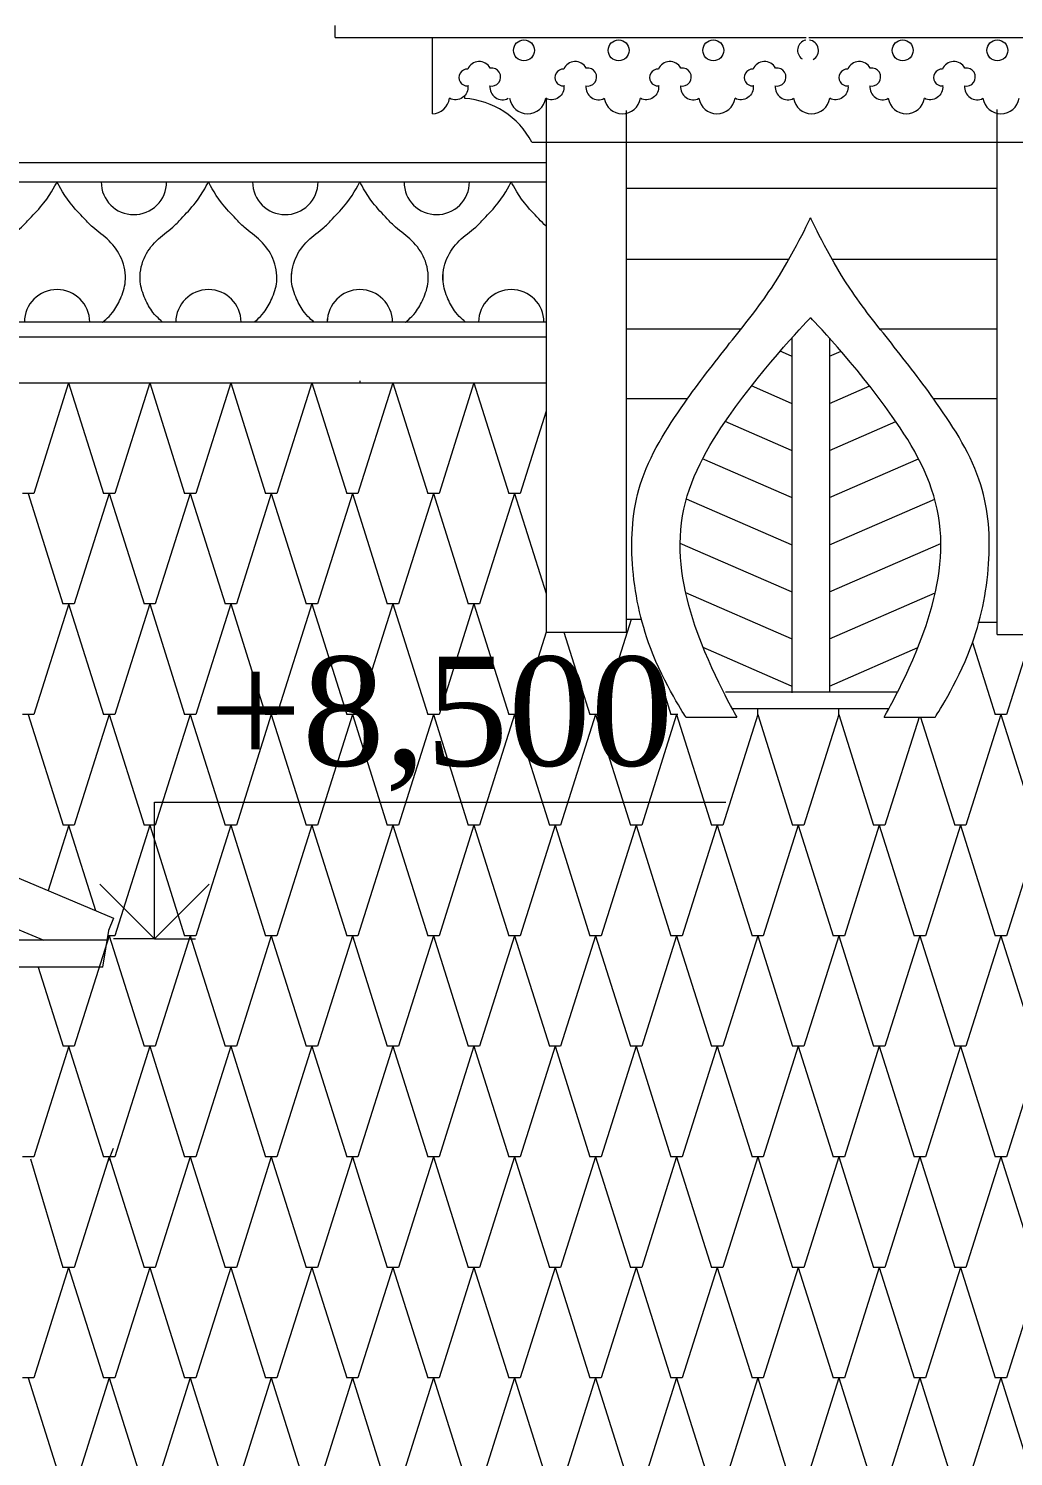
# Model space of a CAD drawing. Header units: millimetres. Extents: x 2399 to 111977, y 1313 to 59551.
# Drawn here: x 77192 to 78996, y 39283 to 41900 of the extents above; entities that cross this region are included whole.
import ezdxf

# ---------------------------------------------------------------- set-up
doc = ezdxf.new("R2010")
doc.units = ezdxf.units.MM
doc.layers.add('dim Level', color=7, linetype='Continuous', lineweight=13)
doc.layers.add('main line', color=7, linetype='Continuous', lineweight=13)
doc.layers.add('hatch1', color=7, linetype='Continuous', lineweight=20, true_color=0x6a6a6a)
doc.styles.add('СГЕНЕРИР_СТИЛЬ_1', font='georgia.ttf')

msp = doc.modelspace()

# ---------------------------------------------------------------- linework, layer by layer
at = {"layer": 'dim Level', "color": 7, "linetype": 'Continuous', "lineweight": 13}
for p, q in [((77422.5569, 40231.4363), (77422.5569, 40481.4363)), ((77422.5569, 40481.4363), (78468.9829, 40481.4363)), ((77422.5569, 40231.4363), (77322.5569, 40331.4363)), ((77522.5569, 40331.4363), (77422.5569, 40231.4363)), ((77422.5569, 40231.4363), (77347.5569, 40231.4363)), ((77422.5569, 40231.4363), (77497.5569, 40231.4363))]:
    msp.add_line(p, q, dxfattribs=at)
at = {"layer": 'hatch1', "color": 251, "linetype": 'Continuous', "lineweight": 20, "true_color": 0x6a6a6a}
for p, q in [((77265.1395, 41250.1817), (77201.1914, 41047.532)), ((77265.1395, 41250.1817), (77329.0877, 41047.532)), ((77413.6271, 41250.1817), (77349.679, 41047.532)), ((77413.6271, 41250.1817), (77477.5753, 41047.532)), ((77562.1147, 41250.1817), (77498.1666, 41047.532)), ((77562.1147, 41250.1817), (77626.0629, 41047.532)), ((77710.6023, 41250.1817), (77646.6542, 41047.532)), ((77710.6023, 41250.1817), (77774.5504, 41047.532)), ((77859.0899, 41250.1817), (77795.1418, 41047.532)), ((77859.0899, 41250.1817), (77923.038, 41047.532)), ((78007.5775, 41250.1817), (77943.6294, 41047.532)), ((78007.5775, 41250.1817), (78071.5256, 41047.532)), ((78139.7289, 41198.4129), (78092.1169, 41047.532)), ((77201.1914, 41047.532), (77180.6001, 41047.532)), ((77190.8958, 41047.532), (77254.8439, 40844.8823)), ((77339.3833, 41047.532), (77275.4352, 40844.8823)), ((77349.679, 41047.532), (77329.0877, 41047.532)), ((77339.3833, 41047.532), (77403.3315, 40844.8823)), ((77487.8709, 41047.532), (77423.9228, 40844.8823)), ((77498.1666, 41047.532), (77477.5753, 41047.532)), ((77487.8709, 41047.532), (77551.8191, 40844.8823)), ((77636.3585, 41047.532), (77572.4104, 40844.8823)), ((77646.6542, 41047.532), (77626.0629, 41047.532)), ((77636.3585, 41047.532), (77700.3067, 40844.8823)), ((77784.8461, 41047.532), (77720.898, 40844.8823)), ((77795.1418, 41047.532), (77774.5504, 41047.532)), ((77784.8461, 41047.532), (77848.7942, 40844.8823)), ((77933.3337, 41047.532), (77869.3856, 40844.8823)), ((77943.6294, 41047.532), (77923.038, 41047.532)), ((77933.3337, 41047.532), (77997.2818, 40844.8823)), ((78081.8213, 41047.532), (78017.8732, 40844.8823)), ((78092.1169, 41047.532), (78071.5256, 41047.532)), ((78081.8213, 41047.532), (78139.7289, 40864.0245)), ((77265.365, 40844.8823), (77201.4169, 40642.2326)), ((77275.4352, 40844.8823), (77254.8439, 40844.8823)), ((77265.2523, 40844.8823), (77329.2004, 40642.2326)), ((77413.7399, 40844.8823), (77349.7917, 40642.2326)), ((77423.9228, 40844.8823), (77403.3315, 40844.8823)), ((77413.6271, 40844.8823), (77477.5753, 40642.2326)), ((77562.1147, 40844.8823), (77498.1666, 40642.2326)), ((77572.4104, 40844.8823), (77551.8191, 40844.8823)), ((77562.1147, 40844.8823), (77626.0629, 40642.2326)), ((77710.6023, 40844.8823), (77646.6542, 40642.2326)), ((77720.898, 40844.8823), (77700.3067, 40844.8823)), ((77710.6023, 40844.8823), (77774.5504, 40642.2326)), ((77859.0899, 40844.8823), (77795.1418, 40642.2326)), ((77869.3856, 40844.8823), (77848.7942, 40844.8823)), ((77859.0899, 40844.8823), (77923.038, 40642.2326)), ((78007.5775, 40844.8823), (77943.6294, 40642.2326)), ((78017.8732, 40844.8823), (77997.2818, 40844.8823)), ((78007.5775, 40844.8823), (78071.5256, 40642.2326)), ((78295.4923, 40816.1702), (78240.6045, 40642.2326)), ((78139.7289, 40793.1135), (78092.1169, 40642.2326)), ((78172.4012, 40793.1135), (78220.0132, 40642.2326)), ((78920.8041, 40774.2107), (78962.4511, 40642.2326)), ((79029.4068, 40789.1597), (78983.0425, 40642.2326)), ((78353.3714, 40690.1771), (78368.5008, 40642.2326)), ((78527.284, 40642.2326), (78527.284, 40653.6372)), ((78675.7716, 40642.2326), (78675.7716, 40653.6372)), ((77201.4169, 40642.2326), (77180.8255, 40642.2326)), ((77191.0085, 40642.2326), (77254.9566, 40439.5829)), ((77339.4961, 40642.2326), (77275.5479, 40439.5829)), ((77349.7917, 40642.2326), (77329.2004, 40642.2326)), ((77339.3833, 40642.2326), (77403.3315, 40439.5829)), ((77487.8709, 40642.2326), (77423.9228, 40439.5829)), ((77498.1666, 40642.2326), (77477.5753, 40642.2326)), ((77487.8709, 40642.2326), (77551.8191, 40439.5829)), ((77636.3585, 40642.2326), (77572.4104, 40439.5829)), ((77646.6542, 40642.2326), (77626.0629, 40642.2326)), ((77636.3585, 40642.2326), (77700.3067, 40439.5829)), ((77784.8461, 40642.2326), (77720.898, 40439.5829)), ((77795.1418, 40642.2326), (77774.5504, 40642.2326)), ((77784.8461, 40642.2326), (77848.7942, 40439.5829)), ((77933.3337, 40642.2326), (77869.3856, 40439.5829)), ((77943.6294, 40642.2326), (77923.038, 40642.2326)), ((77933.3337, 40642.2326), (77997.2818, 40439.5829)), ((78081.8213, 40642.2326), (78017.8732, 40439.5829)), ((78092.1169, 40642.2326), (78071.5256, 40642.2326)), ((78081.8213, 40642.2326), (78145.7694, 40439.5829)), ((78230.3089, 40642.2326), (78166.3607, 40439.5829)), ((78240.6045, 40642.2326), (78220.0132, 40642.2326)), ((78230.3089, 40642.2326), (78294.257, 40439.5829)), ((78378.7965, 40642.2326), (78314.8483, 40439.5829)), ((78381.0723, 40642.2326), (78368.5008, 40642.2326)), ((78378.7965, 40642.2326), (78442.7446, 40439.5829)), ((78527.284, 40642.2326), (78463.3359, 40439.5829)), ((78527.284, 40642.2326), (78591.2322, 40439.5829)), ((78675.7716, 40642.2326), (78611.8235, 40439.5829)), ((78675.7716, 40642.2326), (78739.7198, 40439.5829)), ((78822.7689, 40637.5097), (78760.3111, 40439.5829)), ((78825.7496, 40637.5097), (78888.2074, 40439.5829)), ((78972.7468, 40642.2326), (78908.7987, 40439.5829)), ((78983.0425, 40642.2326), (78962.4511, 40642.2326)), ((78972.7468, 40642.2326), (79036.6949, 40439.5829)), ((77265.365, 40439.5829), (77227.5953, 40319.892)), ((77275.5479, 40439.5829), (77254.9566, 40439.5829)), ((77265.2523, 40439.5829), (77314.5807, 40283.2625)), ((77413.7399, 40439.5829), (77349.7917, 40236.9332)), ((77423.9228, 40439.5829), (77403.3315, 40439.5829)), ((77413.6271, 40439.5829), (77477.5753, 40236.9332)), ((77562.1147, 40439.5829), (77498.1666, 40236.9332)), ((77572.4104, 40439.5829), (77551.8191, 40439.5829)), ((77562.1147, 40439.5829), (77626.0629, 40236.9332)), ((77710.6023, 40439.5829), (77646.6542, 40236.9332)), ((77720.898, 40439.5829), (77700.3067, 40439.5829)), ((77710.6023, 40439.5829), (77774.5504, 40236.9332)), ((77859.0899, 40439.5829), (77795.1418, 40236.9332)), ((77869.3856, 40439.5829), (77848.7942, 40439.5829)), ((77859.0899, 40439.5829), (77923.038, 40236.9332)), ((78007.5775, 40439.5829), (77943.6294, 40236.9332)), ((78017.8732, 40439.5829), (77997.2818, 40439.5829)), ((78007.5775, 40439.5829), (78071.5256, 40236.9332)), ((78156.0651, 40439.5829), (78092.1169, 40236.9332)), ((78166.3607, 40439.5829), (78145.7694, 40439.5829)), ((78156.0651, 40439.5829), (78220.0132, 40236.9332)), ((78304.5527, 40439.5829), (78240.6045, 40236.9332)), ((78314.8483, 40439.5829), (78294.257, 40439.5829)), ((78304.5527, 40439.5829), (78368.5008, 40236.9332)), ((78453.0403, 40439.5829), (78389.0921, 40236.9332)), ((78463.3359, 40439.5829), (78442.7446, 40439.5829)), ((78453.0403, 40439.5829), (78516.9884, 40236.9332)), ((78601.5278, 40439.5829), (78537.5797, 40236.9332)), ((78611.8235, 40439.5829), (78591.2322, 40439.5829)), ((78601.5278, 40439.5829), (78665.476, 40236.9332)), ((78750.0154, 40439.5829), (78686.0673, 40236.9332)), ((78760.3111, 40439.5829), (78739.7198, 40439.5829)), ((78750.0154, 40439.5829), (78813.9636, 40236.9332)), ((78898.503, 40439.5829), (78834.5549, 40236.9332)), ((78908.7987, 40439.5829), (78888.2074, 40439.5829)), ((78898.503, 40439.5829), (78962.4511, 40236.9332)), ((79046.9906, 40439.5829), (78983.0425, 40236.9332)), ((77339.4961, 40236.9332), (77275.5479, 40034.2835)), ((77349.7917, 40236.9332), (77336.4094, 40236.9332)), ((77339.3833, 40236.9332), (77403.3315, 40034.2835)), ((77487.8709, 40236.9332), (77423.9228, 40034.2835)), ((77498.1666, 40236.9332), (77477.5753, 40236.9332)), ((77487.8709, 40236.9332), (77551.8191, 40034.2835)), ((77636.3585, 40236.9332), (77572.4104, 40034.2835)), ((77646.6542, 40236.9332), (77626.0629, 40236.9332)), ((77636.3585, 40236.9332), (77700.3067, 40034.2835)), ((77784.8461, 40236.9332), (77720.898, 40034.2835)), ((77795.1418, 40236.9332), (77774.5504, 40236.9332)), ((77784.8461, 40236.9332), (77848.7942, 40034.2835)), ((77933.3337, 40236.9332), (77869.3856, 40034.2835)), ((77943.6294, 40236.9332), (77923.038, 40236.9332)), ((77933.3337, 40236.9332), (77997.2818, 40034.2835)), ((78081.8213, 40236.9332), (78017.8732, 40034.2835)), ((78092.1169, 40236.9332), (78071.5256, 40236.9332)), ((78081.8213, 40236.9332), (78145.7694, 40034.2835)), ((78230.3089, 40236.9332), (78166.3607, 40034.2835)), ((78240.6045, 40236.9332), (78220.0132, 40236.9332)), ((78230.3089, 40236.9332), (78294.257, 40034.2835)), ((78378.7965, 40236.9332), (78314.8483, 40034.2835)), ((78389.0921, 40236.9332), (78368.5008, 40236.9332)), ((78378.7965, 40236.9332), (78442.7446, 40034.2835)), ((78527.284, 40236.9332), (78463.3359, 40034.2835)), ((78537.5797, 40236.9332), (78516.9884, 40236.9332)), ((78527.284, 40236.9332), (78591.2322, 40034.2835)), ((78675.7716, 40236.9332), (78611.8235, 40034.2835)), ((78686.0673, 40236.9332), (78665.476, 40236.9332)), ((78675.7716, 40236.9332), (78739.7198, 40034.2835)), ((78824.2592, 40236.9332), (78760.3111, 40034.2835)), ((78834.5549, 40236.9332), (78813.9636, 40236.9332)), ((78824.2592, 40236.9332), (78888.2074, 40034.2835)), ((78972.7468, 40236.9332), (78908.7987, 40034.2835)), ((78983.0425, 40236.9332), (78962.4511, 40236.9332)), ((78972.7468, 40236.9332), (79036.6949, 40034.2835)), ((77209.1493, 40179.4455), (77254.9566, 40034.2835)), ((77265.365, 40034.2835), (77201.4169, 39831.6338)), ((77275.5479, 40034.2835), (77254.9566, 40034.2835)), ((77265.2523, 40034.2835), (77329.2004, 39831.6338)), ((77413.7399, 40034.2835), (77349.7917, 39831.6338)), ((77423.9228, 40034.2835), (77403.3315, 40034.2835)), ((77413.6271, 40034.2835), (77477.5753, 39831.6338)), ((77562.1147, 40034.2835), (77498.1666, 39831.6338)), ((77572.4104, 40034.2835), (77551.8191, 40034.2835)), ((77562.1147, 40034.2835), (77626.0629, 39831.6338)), ((77710.6023, 40034.2835), (77646.6542, 39831.6338)), ((77720.898, 40034.2835), (77700.3067, 40034.2835)), ((77710.6023, 40034.2835), (77774.5504, 39831.6338)), ((77859.0899, 40034.2835), (77795.1418, 39831.6338)), ((77869.3856, 40034.2835), (77848.7942, 40034.2835)), ((77859.0899, 40034.2835), (77923.038, 39831.6338)), ((78007.5775, 40034.2835), (77943.6294, 39831.6338)), ((78017.8732, 40034.2835), (77997.2818, 40034.2835)), ((78007.5775, 40034.2835), (78071.5256, 39831.6338)), ((78156.0651, 40034.2835), (78092.1169, 39831.6338)), ((78166.3607, 40034.2835), (78145.7694, 40034.2835)), ((78156.0651, 40034.2835), (78220.0132, 39831.6338)), ((78304.5527, 40034.2835), (78240.6045, 39831.6338)), ((78314.8483, 40034.2835), (78294.257, 40034.2835)), ((78304.5527, 40034.2835), (78368.5008, 39831.6338)), ((78453.0403, 40034.2835), (78389.0921, 39831.6338)), ((78463.3359, 40034.2835), (78442.7446, 40034.2835)), ((78453.0403, 40034.2835), (78516.9884, 39831.6338)), ((78601.5278, 40034.2835), (78537.5797, 39831.6338)), ((78611.8235, 40034.2835), (78591.2322, 40034.2835)), ((78601.5278, 40034.2835), (78665.476, 39831.6338)), ((78750.0154, 40034.2835), (78686.0673, 39831.6338)), ((78760.3111, 40034.2835), (78739.7198, 40034.2835)), ((78750.0154, 40034.2835), (78813.9636, 39831.6338)), ((78898.503, 40034.2835), (78834.5549, 39831.6338)), ((78908.7987, 40034.2835), (78888.2074, 40034.2835)), ((78898.503, 40034.2835), (78962.4511, 39831.6338)), ((79046.9906, 40034.2835), (78983.0425, 39831.6338)), ((77201.4169, 39831.6338), (77180.8255, 39831.6338)), ((77339.3833, 39831.6338), (77275.4352, 39628.9841)), ((77349.7917, 39831.6338), (77329.2004, 39831.6338)), ((77339.3833, 39831.6338), (77403.3315, 39628.9841)), ((77487.8709, 39831.6338), (77423.9228, 39628.9841)), ((77498.1666, 39831.6338), (77477.5753, 39831.6338)), ((77487.8709, 39831.6338), (77551.8191, 39628.9841)), ((77636.3585, 39831.6338), (77572.4104, 39628.9841)), ((77646.6542, 39831.6338), (77626.0629, 39831.6338)), ((77636.3585, 39831.6338), (77700.3067, 39628.9841)), ((77784.8461, 39831.6338), (77720.898, 39628.9841)), ((77795.1418, 39831.6338), (77774.5504, 39831.6338)), ((77784.8461, 39831.6338), (77848.7942, 39628.9841)), ((77933.3337, 39831.6338), (77869.3856, 39628.9841)), ((77943.6294, 39831.6338), (77923.038, 39831.6338)), ((77933.3337, 39831.6338), (77997.2818, 39628.9841)), ((78081.8213, 39831.6338), (78017.8732, 39628.9841)), ((78092.1169, 39831.6338), (78071.5256, 39831.6338)), ((78081.8213, 39831.6338), (78145.7694, 39628.9841)), ((78230.3089, 39831.6338), (78166.3607, 39628.9841)), ((78240.6045, 39831.6338), (78220.0132, 39831.6338)), ((78230.3089, 39831.6338), (78294.257, 39628.9841)), ((78378.7965, 39831.6338), (78314.8483, 39628.9841)), ((78389.0921, 39831.6338), (78368.5008, 39831.6338)), ((78378.7965, 39831.6338), (78442.7446, 39628.9841)), ((78527.284, 39831.6338), (78463.3359, 39628.9841)), ((78537.5797, 39831.6338), (78516.9884, 39831.6338)), ((78527.284, 39831.6338), (78591.2322, 39628.9841)), ((78675.7716, 39831.6338), (78611.8235, 39628.9841)), ((78686.0673, 39831.6338), (78665.476, 39831.6338)), ((78675.7716, 39831.6338), (78739.7198, 39628.9841)), ((78824.2592, 39831.6338), (78760.3111, 39628.9841)), ((78834.5549, 39831.6338), (78813.9636, 39831.6338)), ((78824.2592, 39831.6338), (78888.2074, 39628.9841)), ((78972.7468, 39831.6338), (78908.7987, 39628.9841)), ((78983.0425, 39831.6338), (78962.4511, 39831.6338)), ((78972.7468, 39831.6338), (79036.6949, 39628.9841)), ((77195.4176, 39827.9439), (77254.8439, 39628.9841)), ((77265.1395, 39628.9841), (77201.1914, 39426.3344)), ((77275.4352, 39628.9841), (77254.8439, 39628.9841)), ((77265.1395, 39628.9841), (77329.0877, 39426.3344)), ((77413.6271, 39628.9841), (77349.679, 39426.3344)), ((77423.9228, 39628.9841), (77403.3315, 39628.9841)), ((77413.6271, 39628.9841), (77477.5753, 39426.3344)), ((77562.1147, 39628.9841), (77498.1666, 39426.3344)), ((77572.4104, 39628.9841), (77551.8191, 39628.9841)), ((77562.1147, 39628.9841), (77626.0629, 39426.3344)), ((77710.6023, 39628.9841), (77646.6542, 39426.3344)), ((77720.898, 39628.9841), (77700.3067, 39628.9841)), ((77710.6023, 39628.9841), (77774.5504, 39426.3344)), ((77859.0899, 39628.9841), (77795.1418, 39426.3344)), ((77869.3856, 39628.9841), (77848.7942, 39628.9841)), ((77859.0899, 39628.9841), (77923.038, 39426.3344)), ((78007.5775, 39628.9841), (77943.6294, 39426.3344)), ((78017.8732, 39628.9841), (77997.2818, 39628.9841)), ((78007.5775, 39628.9841), (78071.5256, 39426.3344)), ((78156.0651, 39628.9841), (78092.1169, 39426.3344)), ((78166.3607, 39628.9841), (78145.7694, 39628.9841)), ((78156.0651, 39628.9841), (78220.0132, 39426.3344)), ((78304.5527, 39628.9841), (78240.6045, 39426.3344)), ((78314.8483, 39628.9841), (78294.257, 39628.9841)), ((78304.5527, 39628.9841), (78368.5008, 39426.3344)), ((78453.0403, 39628.9841), (78389.0921, 39426.3344)), ((78463.3359, 39628.9841), (78442.7446, 39628.9841)), ((78453.0403, 39628.9841), (78516.9884, 39426.3344)), ((78601.5278, 39628.9841), (78537.5797, 39426.3344)), ((78611.8235, 39628.9841), (78591.2322, 39628.9841)), ((78601.5278, 39628.9841), (78665.476, 39426.3344)), ((78750.0154, 39628.9841), (78686.0673, 39426.3344)), ((78760.3111, 39628.9841), (78739.7198, 39628.9841)), ((78750.0154, 39628.9841), (78813.9636, 39426.3344)), ((78898.503, 39628.9841), (78834.5549, 39426.3344)), ((78908.7987, 39628.9841), (78888.2074, 39628.9841)), ((78898.503, 39628.9841), (78962.4511, 39426.3344)), ((79046.9906, 39628.9841), (78983.0425, 39426.3344)), ((77201.1914, 39426.3344), (77180.6001, 39426.3344)), ((77190.8958, 39426.3344), (77254.8439, 39223.6847)), ((77339.3833, 39426.3344), (77275.4352, 39223.6847)), ((77349.679, 39426.3344), (77329.0877, 39426.3344)), ((77339.3833, 39426.3344), (77403.3315, 39223.6847)), ((77487.8709, 39426.3344), (77423.9228, 39223.6847)), ((77498.1666, 39426.3344), (77477.5753, 39426.3344)), ((77487.8709, 39426.3344), (77551.8191, 39223.6847)), ((77636.3585, 39426.3344), (77572.4104, 39223.6847)), ((77646.6542, 39426.3344), (77626.0629, 39426.3344)), ((77636.3585, 39426.3344), (77700.3067, 39223.6847)), ((77784.8461, 39426.3344), (77720.898, 39223.6847)), ((77795.1418, 39426.3344), (77774.5504, 39426.3344)), ((77784.8461, 39426.3344), (77848.7942, 39223.6847)), ((77933.3337, 39426.3344), (77869.3856, 39223.6847)), ((77943.6294, 39426.3344), (77923.038, 39426.3344)), ((77933.3337, 39426.3344), (77997.2818, 39223.6847)), ((78081.8213, 39426.3344), (78017.8732, 39223.6847)), ((78092.1169, 39426.3344), (78071.5256, 39426.3344)), ((78081.8213, 39426.3344), (78145.7694, 39223.6847)), ((78230.3089, 39426.3344), (78166.3607, 39223.6847)), ((78240.6045, 39426.3344), (78220.0132, 39426.3344)), ((78230.3089, 39426.3344), (78294.257, 39223.6847)), ((78378.7965, 39426.3344), (78314.8483, 39223.6847)), ((78389.0921, 39426.3344), (78368.5008, 39426.3344)), ((78378.7965, 39426.3344), (78442.7446, 39223.6847)), ((78527.284, 39426.3344), (78463.3359, 39223.6847)), ((78537.5797, 39426.3344), (78516.9884, 39426.3344)), ((78527.284, 39426.3344), (78591.2322, 39223.6847)), ((78675.7716, 39426.3344), (78611.8235, 39223.6847)), ((78686.0673, 39426.3344), (78665.476, 39426.3344)), ((78675.7716, 39426.3344), (78739.7198, 39223.6847)), ((78824.2592, 39426.3344), (78760.3111, 39223.6847)), ((78834.5549, 39426.3344), (78813.9636, 39426.3344)), ((78824.2592, 39426.3344), (78888.2074, 39223.6847)), ((78972.7468, 39426.3344), (78908.7987, 39223.6847)), ((78983.0425, 39426.3344), (78962.4511, 39426.3344)), ((78972.7468, 39426.3344), (79036.6949, 39223.6847))]:
    msp.add_line(p, q, dxfattribs=at)
at = {"layer": 'main line', "color": 7, "linetype": 'Continuous', "lineweight": 13}
for p, q in [((77753.111, 41883.4199), (77753.111, 41905.3065)), ((77753.111, 41883.4199), (78616.3065, 41883.4199)), ((77931.3684, 41743.3427), (77931.3684, 41883.5726)), ((78620.9615, 41883.4199), (79498.0329, 41883.4199)), ((77990.6595, 41771.5193), (77990.6595, 41776.5207)), ((78139.7289, 41771.333), (78139.7289, 40793.1135)), ((78286.4246, 41749.3811), (78286.4246, 40793.1135)), ((78966.18, 40789.1597), (78966.18, 41751.3121)), ((78113.6295, 41691.474), (79134.5913, 41691.474)), ((76893.6254, 41654.2396), (78139.7289, 41654.2396)), ((76893.6254, 41618.4202), (78139.7289, 41618.4202)), ((78286.4246, 41607.0761), (78585.2775, 41607.0761)), ((78585.2775, 41607.0761), (78966.18, 41607.0761)), ((78286.4246, 41476.9808), (78584.668, 41476.9808)), ((78663.5528, 41476.9808), (78966.18, 41476.9808)), ((77396.3162, 41435.502), (77396.3162, 41450.761)), ((77673.6687, 41435.502), (77673.6687, 41450.761)), ((77951.0213, 41435.502), (77951.0213, 41450.761)), ((78139.7289, 41361.3244), (76893.6254, 41361.3244)), ((77738.8548, 41367.8052), (77738.8548, 41361.3244)), ((78139.7289, 41333.9206), (76893.6254, 41333.9206)), ((77723.6924, 41333.9206), (77713.0315, 41333.9206)), ((78286.4246, 41349.2654), (78497.0408, 41349.2654)), ((78589.9305, 41332.7594), (78589.9305, 40682.1801)), ((78658.8569, 41332.1265), (78658.8569, 40684.6536)), ((78751.1801, 41349.2654), (78966.18, 41349.2654)), ((78589.364, 41298.8981), (78568.2236, 41308.0871)), ((78658.8569, 41298.8981), (78679.9972, 41308.0871)), ((76893.6254, 41250.1817), (78139.7289, 41250.1817)), ((77798.9596, 41250.1817), (77798.9596, 41253.6909)), ((77798.9596, 41250.1817), (77919.3183, 41250.1817)), ((78286.4246, 41221.55), (78399.0888, 41221.55)), ((78589.364, 41212.5623), (78515.8069, 41244.5351)), ((78658.8569, 41212.5623), (78732.414, 41244.5351)), ((78849.132, 41221.55), (78966.18, 41221.55)), ((78589.364, 41126.2266), (78467.6247, 41179.1425)), ((78658.8569, 41126.2266), (78780.5962, 41179.1425)), ((78589.364, 41039.8908), (78426.2093, 41110.8085)), ((78658.8569, 41039.8908), (78822.0116, 41110.8085)), ((78589.364, 40953.555), (78396.7182, 41037.2915)), ((78658.8569, 40953.555), (78851.5026, 41037.2915)), ((75569.2175, 41018.2337), (77347.6398, 40269.3414)), ((75469.9193, 40960.8807), (77219.7434, 40228.5703)), ((78589.364, 40867.2193), (78385.3704, 40955.8883)), ((78658.8569, 40867.2193), (78862.8505, 40955.8883)), ((78589.364, 40780.8835), (78395.6783, 40865.072)), ((78658.8569, 40780.8835), (78852.5425, 40865.072)), ((78314.5154, 40816.1702), (78286.4246, 40816.1702)), ((78966.18, 40810.7142), (78930.3036, 40810.7142)), ((78139.7289, 40793.1135), (78286.4246, 40793.1135)), ((78966.18, 40789.1597), (79108.4357, 40789.1597)), ((78589.364, 40694.5478), (78427.5329, 40764.8902)), ((78658.8569, 40694.5478), (78820.688, 40764.8902)), ((78783.4315, 40683.1611), (78468.5544, 40683.1611)), ((78480.3329, 40653.6372), (78767.8879, 40653.6372)), ((78395.8389, 40637.5097), (78489.4046, 40637.5097)), ((78758.8163, 40637.5097), (78852.3819, 40637.5097)), ((77347.6398, 40269.3414), (77337.9303, 40246.2836)), ((77335.0492, 40228.5703), (74070.4388, 40228.5703)), ((77337.9303, 40246.2836), (77327.0589, 40179.4455)), ((77328.1466, 40179.4455), (74109.1805, 40179.4455)), ((77337.9303, 39824.2625), (77347.6398, 39847.3202))]:
    msp.add_line(p, q, dxfattribs=at)
at = {"layer": 'main line', "color": 7, "linetype": 'Continuous', "lineweight": 13, "flags": 128}
for points in [[(78035.7778, 41794.4909, 1.219803903), (78037.2083, 41827.1728, 0.63216014), (77996.2443, 41825.1746, 1.067465283), (77996.479, 41794.4909, -0.60309642), (77963.0873, 41771.7246)], [(78035.7778, 41794.4909, 1.219803903), (78037.2083, 41827.1728, 0.63216014), (77996.2443, 41825.1746, 1.067465283), (77996.479, 41794.4909, -0.60309642), (77963.0873, 41771.7246)], [(78035.7778, 41794.4909, 1.219803903), (78037.2083, 41827.1728, 0.63216014), (77996.2443, 41825.1746, 1.067465283), (77996.479, 41794.4909, -0.60309642), (77963.0873, 41771.7246)], [(78035.7778, 41794.4909, 1.219803903), (78037.2083, 41827.1728, 0.63216014), (77996.2443, 41825.1746, 1.067465283), (77996.479, 41794.4909, -0.60309642), (77963.0873, 41771.7246)], [(78035.7778, 41794.4909, 1.219803903), (78037.2083, 41827.1728, 0.63216014), (77996.2443, 41825.1746, 1.067465283), (77996.479, 41794.4909, -0.60309642), (77963.0873, 41771.7246)], [(78035.7778, 41794.4909, 1.219803903), (78037.2083, 41827.1728, 0.63216014), (77996.2443, 41825.1746, 1.067465283), (77996.479, 41794.4909, -0.60309642), (77963.0873, 41771.7246)], [(78211.6445, 41794.4909, 1.219803903), (78213.075, 41827.1728, 0.63216014), (78172.111, 41825.1746, 1.067465283), (78172.3457, 41794.4909, -0.60309642), (78138.9539, 41771.7246)], [(78211.6445, 41794.4909, 1.219803903), (78213.075, 41827.1728, 0.63216014), (78172.111, 41825.1746, 1.067465283), (78172.3457, 41794.4909, -0.60309642), (78138.9539, 41771.7246)], [(78211.6445, 41794.4909, 1.219803903), (78213.075, 41827.1728, 0.63216014), (78172.111, 41825.1746, 1.067465283), (78172.3457, 41794.4909, -0.60309642), (78138.9539, 41771.7246)], [(78211.6445, 41794.4909, 1.219803903), (78213.075, 41827.1728, 0.63216014), (78172.111, 41825.1746, 1.067465283), (78172.3457, 41794.4909, -0.60309642), (78138.9539, 41771.7246)], [(78211.6445, 41794.4909, 1.219803903), (78213.075, 41827.1728, 0.63216014), (78172.111, 41825.1746, 1.067465283), (78172.3457, 41794.4909, -0.60309642), (78138.9539, 41771.7246)], [(78211.6445, 41794.4909, 1.219803903), (78213.075, 41827.1728, 0.63216014), (78172.111, 41825.1746, 1.067465283), (78172.3457, 41794.4909, -0.60309642), (78138.9539, 41771.7246)], [(78385.0565, 41794.4909, 1.219803903), (78386.4869, 41827.1728, 0.63216014), (78345.5229, 41825.1746, 1.067465283), (78345.7577, 41794.4909, -0.60309642), (78312.3659, 41771.7246)], [(78385.0565, 41794.4909, 1.219803903), (78386.4869, 41827.1728, 0.63216014), (78345.5229, 41825.1746, 1.067465283), (78345.7577, 41794.4909, -0.60309642), (78312.3659, 41771.7246)], [(78385.0565, 41794.4909, 1.219803903), (78386.4869, 41827.1728, 0.63216014), (78345.5229, 41825.1746, 1.067465283), (78345.7577, 41794.4909, -0.60309642), (78312.3659, 41771.7246)], [(78385.0565, 41794.4909, 1.219803903), (78386.4869, 41827.1728, 0.63216014), (78345.5229, 41825.1746, 1.067465283), (78345.7577, 41794.4909, -0.60309642), (78312.3659, 41771.7246)], [(78385.0565, 41794.4909, 1.219803903), (78386.4869, 41827.1728, 0.63216014), (78345.5229, 41825.1746, 1.067465283), (78345.7577, 41794.4909, -0.60309642), (78312.3659, 41771.7246)], [(78385.0565, 41794.4909, 1.219803903), (78386.4869, 41827.1728, 0.63216014), (78345.5229, 41825.1746, 1.067465283), (78345.7577, 41794.4909, -0.60309642), (78312.3659, 41771.7246)], [(78558.4685, 41794.4909, 1.219803903), (78559.8989, 41827.1728, 0.63216014), (78518.9349, 41825.1746, 1.067465283), (78519.1696, 41794.4909, -0.60309642), (78485.7779, 41771.7246)], [(78558.4685, 41794.4909, 1.219803903), (78559.8989, 41827.1728, 0.63216014), (78518.9349, 41825.1746, 1.067465283), (78519.1696, 41794.4909, -0.60309642), (78485.7779, 41771.7246)], [(78558.4685, 41794.4909, 1.219803903), (78559.8989, 41827.1728, 0.63216014), (78518.9349, 41825.1746, 1.067465283), (78519.1696, 41794.4909, -0.60309642), (78485.7779, 41771.7246)], [(78558.4685, 41794.4909, 1.219803903), (78559.8989, 41827.1728, 0.63216014), (78518.9349, 41825.1746, 1.067465283), (78519.1696, 41794.4909, -0.60309642), (78485.7779, 41771.7246)], [(78558.4685, 41794.4909, 1.219803903), (78559.8989, 41827.1728, 0.63216014), (78518.9349, 41825.1746, 1.067465283), (78519.1696, 41794.4909, -0.60309642), (78485.7779, 41771.7246)], [(78558.4685, 41794.4909, 1.219803903), (78559.8989, 41827.1728, 0.63216014), (78518.9349, 41825.1746, 1.067465283), (78519.1696, 41794.4909, -0.60309642), (78485.7779, 41771.7246)], [(78731.8804, 41794.4909, 1.219803903), (78733.3109, 41827.1728, 0.63216014), (78692.3468, 41825.1746, 1.067465283), (78692.5816, 41794.4909, -0.60309642), (78659.1898, 41771.7246)], [(78731.8804, 41794.4909, 1.219803903), (78733.3109, 41827.1728, 0.63216014), (78692.3468, 41825.1746, 1.067465283), (78692.5816, 41794.4909, -0.60309642), (78659.1898, 41771.7246)], [(78731.8804, 41794.4909, 1.219803903), (78733.3109, 41827.1728, 0.63216014), (78692.3468, 41825.1746, 1.067465283), (78692.5816, 41794.4909, -0.60309642), (78659.1898, 41771.7246)], [(78731.8804, 41794.4909, 1.219803903), (78733.3109, 41827.1728, 0.63216014), (78692.3468, 41825.1746, 1.067465283), (78692.5816, 41794.4909, -0.60309642), (78659.1898, 41771.7246)], [(78731.8804, 41794.4909, 1.219803903), (78733.3109, 41827.1728, 0.63216014), (78692.3468, 41825.1746, 1.067465283), (78692.5816, 41794.4909, -0.60309642), (78659.1898, 41771.7246)], [(78731.8804, 41794.4909, 1.219803903), (78733.3109, 41827.1728, 0.63216014), (78692.3468, 41825.1746, 1.067465283), (78692.5816, 41794.4909, -0.60309642), (78659.1898, 41771.7246)], [(78905.2924, 41794.4909, 1.219803903), (78906.7228, 41827.1728, 0.63216014), (78865.7588, 41825.1746, 1.067465283), (78865.9936, 41794.4909, -0.60309642), (78832.6018, 41771.7246)], [(78905.2924, 41794.4909, 1.219803903), (78906.7228, 41827.1728, 0.63216014), (78865.7588, 41825.1746, 1.067465283), (78865.9936, 41794.4909, -0.60309642), (78832.6018, 41771.7246)], [(78905.2924, 41794.4909, 1.219803903), (78906.7228, 41827.1728, 0.63216014), (78865.7588, 41825.1746, 1.067465283), (78865.9936, 41794.4909, -0.60309642), (78832.6018, 41771.7246)], [(78905.2924, 41794.4909, 1.219803903), (78906.7228, 41827.1728, 0.63216014), (78865.7588, 41825.1746, 1.067465283), (78865.9936, 41794.4909, -0.60309642), (78832.6018, 41771.7246)], [(78905.2924, 41794.4909, 1.219803903), (78906.7228, 41827.1728, 0.63216014), (78865.7588, 41825.1746, 1.067465283), (78865.9936, 41794.4909, -0.60309642), (78832.6018, 41771.7246)], [(78905.2924, 41794.4909, 1.219803903), (78906.7228, 41827.1728, 0.63216014), (78865.7588, 41825.1746, 1.067465283), (78865.9936, 41794.4909, -0.60309642), (78832.6018, 41771.7246)], [(77997.6767, 41794.4909, -0.017938026), (77996.5054, 41794.247)], [(77997.6767, 41794.4909, -0.017938026), (77996.5054, 41794.247)], [(77997.6767, 41794.4909, -0.017938026), (77996.5054, 41794.247)], [(77997.6767, 41794.4909, -0.017938026), (77996.5054, 41794.247)], [(77997.6767, 41794.4909, -0.017938026), (77996.5054, 41794.247)], [(77997.6767, 41794.4909, -0.017938026), (77996.5054, 41794.247)], [(78035.7778, 41794.4909, 0.017938026), (78036.9492, 41794.247)], [(78036.9755, 41794.4909, 0.60309642), (78070.3673, 41771.7246)], [(78036.9755, 41794.4909, 0.60309642), (78070.3673, 41771.7246)], [(78036.9755, 41794.4909, 0.60309642), (78070.3673, 41771.7246)], [(78036.9755, 41794.4909, 0.60309642), (78070.3673, 41771.7246)], [(78036.9755, 41794.4909, 0.60309642), (78070.3673, 41771.7246)], [(78036.9755, 41794.4909, 0.60309642), (78070.3673, 41771.7246)], [(78173.5434, 41794.4909, -0.017938026), (78172.3721, 41794.247)], [(78173.5434, 41794.4909, -0.017938026), (78172.3721, 41794.247)], [(78173.5434, 41794.4909, -0.017938026), (78172.3721, 41794.247)], [(78173.5434, 41794.4909, -0.017938026), (78172.3721, 41794.247)], [(78173.5434, 41794.4909, -0.017938026), (78172.3721, 41794.247)], [(78173.5434, 41794.4909, -0.017938026), (78172.3721, 41794.247)], [(78212.8422, 41794.4909, 0.60309642), (78246.234, 41771.7246)], [(78212.8422, 41794.4909, 0.60309642), (78246.234, 41771.7246)], [(78212.8422, 41794.4909, 0.60309642), (78246.234, 41771.7246)], [(78212.8422, 41794.4909, 0.60309642), (78246.234, 41771.7246)], [(78212.8422, 41794.4909, 0.60309642), (78246.234, 41771.7246)], [(78212.8422, 41794.4909, 0.60309642), (78246.234, 41771.7246)], [(78346.9554, 41794.4909, -0.017938026), (78345.784, 41794.247)], [(78346.9554, 41794.4909, -0.017938026), (78345.784, 41794.247)], [(78346.9554, 41794.4909, -0.017938026), (78345.784, 41794.247)], [(78346.9554, 41794.4909, -0.017938026), (78345.784, 41794.247)], [(78346.9554, 41794.4909, -0.017938026), (78345.784, 41794.247)], [(78346.9554, 41794.4909, -0.017938026), (78345.784, 41794.247)], [(78386.2542, 41794.4909, 0.60309642), (78419.646, 41771.7246)], [(78386.2542, 41794.4909, 0.60309642), (78419.646, 41771.7246)], [(78386.2542, 41794.4909, 0.60309642), (78419.646, 41771.7246)], [(78386.2542, 41794.4909, 0.60309642), (78419.646, 41771.7246)], [(78386.2542, 41794.4909, 0.60309642), (78419.646, 41771.7246)], [(78386.2542, 41794.4909, 0.60309642), (78419.646, 41771.7246)], [(78520.3673, 41794.4909, -0.017938026), (78519.196, 41794.247)], [(78520.3673, 41794.4909, -0.017938026), (78519.196, 41794.247)], [(78520.3673, 41794.4909, -0.017938026), (78519.196, 41794.247)], [(78520.3673, 41794.4909, -0.017938026), (78519.196, 41794.247)], [(78520.3673, 41794.4909, -0.017938026), (78519.196, 41794.247)], [(78520.3673, 41794.4909, -0.017938026), (78519.196, 41794.247)], [(78559.6662, 41794.4909, 0.60309642), (78593.0579, 41771.7246)], [(78559.6662, 41794.4909, 0.60309642), (78593.0579, 41771.7246)], [(78559.6662, 41794.4909, 0.60309642), (78593.0579, 41771.7246)], [(78559.6662, 41794.4909, 0.60309642), (78593.0579, 41771.7246)], [(78559.6662, 41794.4909, 0.60309642), (78593.0579, 41771.7246)], [(78559.6662, 41794.4909, 0.60309642), (78593.0579, 41771.7246)], [(78693.7793, 41794.4909, -0.017938026), (78692.608, 41794.247)], [(78693.7793, 41794.4909, -0.017938026), (78692.608, 41794.247)], [(78693.7793, 41794.4909, -0.017938026), (78692.608, 41794.247)], [(78693.7793, 41794.4909, -0.017938026), (78692.608, 41794.247)], [(78693.7793, 41794.4909, -0.017938026), (78692.608, 41794.247)], [(78693.7793, 41794.4909, -0.017938026), (78692.608, 41794.247)], [(78733.0781, 41794.4909, 0.60309642), (78766.4699, 41771.7246)], [(78733.0781, 41794.4909, 0.60309642), (78766.4699, 41771.7246)], [(78733.0781, 41794.4909, 0.60309642), (78766.4699, 41771.7246)], [(78733.0781, 41794.4909, 0.60309642), (78766.4699, 41771.7246)], [(78733.0781, 41794.4909, 0.60309642), (78766.4699, 41771.7246)], [(78733.0781, 41794.4909, 0.60309642), (78766.4699, 41771.7246)], [(78867.1913, 41794.4909, -0.017938026), (78866.0199, 41794.247)], [(78867.1913, 41794.4909, -0.017938026), (78866.0199, 41794.247)], [(78867.1913, 41794.4909, -0.017938026), (78866.0199, 41794.247)], [(78867.1913, 41794.4909, -0.017938026), (78866.0199, 41794.247)], [(78867.1913, 41794.4909, -0.017938026), (78866.0199, 41794.247)], [(78867.1913, 41794.4909, -0.017938026), (78866.0199, 41794.247)], [(78906.4901, 41794.4909, 0.60309642), (78939.8819, 41771.7246)], [(78906.4901, 41794.4909, 0.60309642), (78939.8819, 41771.7246)], [(78906.4901, 41794.4909, 0.60309642), (78939.8819, 41771.7246)], [(78906.4901, 41794.4909, 0.60309642), (78939.8819, 41771.7246)], [(78906.4901, 41794.4909, 0.60309642), (78939.8819, 41771.7246)], [(78906.4901, 41794.4909, 0.60309642), (78939.8819, 41771.7246)]]:
    msp.add_lwpolyline(points, format="xyb", dxfattribs=at)
at = {"layer": 'main line', "color": 7, "linetype": 'Continuous', "lineweight": 13}
for centre in [(78099.2192, 41859.6036), (78099.2192, 41859.6036), (78099.2192, 41859.6036), (78099.2192, 41859.6036), (78099.2192, 41859.6036), (78099.2192, 41859.6036), (78272.6312, 41859.6036), (78272.6312, 41859.6036), (78272.6312, 41859.6036), (78272.6312, 41859.6036), (78272.6312, 41859.6036), (78272.6312, 41859.6036), (78446.0432, 41859.6036), (78446.0432, 41859.6036), (78446.0432, 41859.6036), (78446.0432, 41859.6036), (78446.0432, 41859.6036), (78446.0432, 41859.6036), (78792.8671, 41859.6036), (78792.8671, 41859.6036), (78792.8671, 41859.6036), (78792.8671, 41859.6036), (78792.8671, 41859.6036), (78792.8671, 41859.6036), (78966.2791, 41859.6036), (78966.2791, 41859.6036), (78966.2791, 41859.6036), (78966.2791, 41859.6036), (78966.2791, 41859.6036), (78966.2791, 41859.6036)]:
    msp.add_circle(centre, 19.1338, dxfattribs=at)
for centre, radius, start, end in [((78619.4551, 41859.6036), 19.1338, 102.504735, 235.5858851), ((78619.4551, 41859.6036), 19.1338, 102.504735, 235.5858851), ((78619.4551, 41859.6036), 19.1338, 102.504735, 235.5858851), ((78619.4551, 41859.6036), 19.1338, 102.504735, 235.5858851), ((78619.4551, 41859.6036), 19.1338, 102.504735, 235.5858851), ((78619.4551, 41859.6036), 19.1338, 102.504735, 235.5858851), ((78619.4551, 41859.6036), 19.1338, 299.2450592, 82.6643206), ((78619.4551, 41859.6036), 19.1338, 299.2450592, 82.6643206), ((78619.4551, 41859.6036), 19.1338, 299.2450592, 82.6643206), ((78619.4551, 41859.6036), 19.1338, 299.2450592, 82.6643206), ((78619.4551, 41859.6036), 19.1338, 299.2450592, 82.6643206), ((78619.4551, 41859.6036), 19.1338, 299.2450592, 82.6643206), ((77930.0213, 41776.7632), 33.4476, 272.3081957, 351.3360566), ((77979.4307, 41619.7896), 152.1446, 28.1096186, 85.7675486), ((78105.888, 41776.7632), 33.4476, 188.6639434, 351.3360566), ((78279.3, 41776.7632), 33.4476, 188.6639434, 351.3360566), ((78452.7119, 41776.7632), 33.4476, 188.6639434, 351.3360566), ((78626.1239, 41776.7632), 33.4476, 188.6639434, 351.3360566), ((78799.5359, 41776.7632), 33.4476, 188.6639434, 351.3360566), ((78972.9478, 41776.7632), 33.4476, 188.6639434, 351.3360566), ((77384.7349, 41618.4202), 59.9168, 180, 270), ((77384.7349, 41618.4202), 59.9168, 269.2626612, 0), ((77662.0875, 41618.4202), 59.9168, 180, 270), ((77662.0875, 41618.4202), 59.9168, 269.2626612, 0), ((77939.44, 41618.4202), 59.9168, 180, 270), ((77939.44, 41618.4202), 59.9168, 269.2626612, 0), ((77243.9636, 41361.3244), 59.814, 0, 180), ((77521.3162, 41361.3244), 59.814, 0, 180), ((77798.6687, 41361.3244), 59.814, 0, 180), ((78076.0213, 41361.3244), 59.814, 0, 180)]:
    msp.add_arc(centre, radius, start, end, dxfattribs=at)
for points, knots in [([(77160.531, 41361.3244), (77160.531, 41361.3244), (77150.2306, 41369.1061), (77142.3667, 41379.1303), (77136.401, 41386.7349), (77131.8142, 41395.3064), (77127.9606, 41404.1844), (77123.604, 41414.2211), (77120.0189, 41424.6197), (77118.9636, 41435.502), (77117.5526, 41450.0526), (77120.3005, 41464.6492), (77126.0816, 41478.094), (77131.3504, 41490.3472), (77139.0865, 41501.3466), (77148.6303, 41510.6643), (77157.9692, 41519.782), (77168.9982, 41526.9752), (77178.6952, 41535.7184), (77183.9606, 41540.4659), (77188.863, 41545.5902), (77193.7276, 41550.7509), (77202.7624, 41560.3355), (77212.0006, 41569.7566), (77220.0344, 41580.1894), (77233.8109, 41598.0797), (77243.9636, 41618.4202), (77243.9636, 41618.4202)], [0, 0, 0, 0, 1, 1, 1, 2, 2, 2, 3, 3, 3, 4, 4, 4, 5, 5, 5, 6, 6, 6, 7, 7, 7, 8, 8, 8, 9, 9, 9, 9]), ([(77327.3963, 41361.3244), (77327.3963, 41361.3244), (77337.6966, 41369.1061), (77345.5605, 41379.1303), (77351.5263, 41386.7349), (77356.113, 41395.3064), (77359.9666, 41404.1844), (77364.3232, 41414.2211), (77367.9083, 41424.6197), (77368.9636, 41435.502), (77370.3746, 41450.0526), (77367.6268, 41464.6492), (77361.8457, 41478.094), (77356.5769, 41490.3472), (77348.8407, 41501.3466), (77339.297, 41510.6643), (77329.9581, 41519.782), (77318.929, 41526.9752), (77309.2321, 41535.7184), (77303.9666, 41540.4659), (77299.0642, 41545.5902), (77294.1996, 41550.7509), (77285.1648, 41560.3355), (77275.9266, 41569.7566), (77267.8928, 41580.1894), (77254.1164, 41598.0797), (77243.9636, 41618.4202), (77243.9636, 41618.4202)], [0, 0, 0, 0, 1, 1, 1, 2, 2, 2, 3, 3, 3, 4, 4, 4, 5, 5, 5, 6, 6, 6, 7, 7, 7, 8, 8, 8, 9, 9, 9, 9]), ([(77437.8835, 41361.3244), (77437.8835, 41361.3244), (77427.5832, 41369.1061), (77419.7193, 41379.1303), (77413.7535, 41386.7349), (77409.1668, 41395.3064), (77405.3132, 41404.1844), (77400.9566, 41414.2211), (77397.3715, 41424.6197), (77396.3162, 41435.502), (77394.9052, 41450.0526), (77397.653, 41464.6492), (77403.4341, 41478.094), (77408.7029, 41490.3472), (77416.4391, 41501.3466), (77425.9828, 41510.6643), (77435.3217, 41519.782), (77446.3508, 41526.9752), (77456.0477, 41535.7184), (77461.3131, 41540.4659), (77466.2155, 41545.5902), (77471.0802, 41550.7509), (77480.115, 41560.3355), (77489.3532, 41569.7566), (77497.387, 41580.1894), (77511.1634, 41598.0797), (77521.3162, 41618.4202), (77521.3162, 41618.4202)], [0, 0, 0, 0, 1, 1, 1, 2, 2, 2, 3, 3, 3, 4, 4, 4, 5, 5, 5, 6, 6, 6, 7, 7, 7, 8, 8, 8, 9, 9, 9, 9]), ([(77604.7488, 41361.3244), (77604.7488, 41361.3244), (77615.0492, 41369.1061), (77622.9131, 41379.1303), (77628.8788, 41386.7349), (77633.4656, 41395.3064), (77637.3192, 41404.1844), (77641.6758, 41414.2211), (77645.2609, 41424.6197), (77646.3162, 41435.502), (77647.7272, 41450.0526), (77644.9793, 41464.6492), (77639.1982, 41478.094), (77633.9294, 41490.3472), (77626.1933, 41501.3466), (77616.6495, 41510.6643), (77607.3106, 41519.782), (77596.2815, 41526.9752), (77586.5846, 41535.7184), (77581.3192, 41540.4659), (77576.4168, 41545.5902), (77571.5522, 41550.7509), (77562.5174, 41560.3355), (77553.2792, 41569.7566), (77545.2453, 41580.1894), (77531.4689, 41598.0797), (77521.3162, 41618.4202), (77521.3162, 41618.4202)], [0, 0, 0, 0, 1, 1, 1, 2, 2, 2, 3, 3, 3, 4, 4, 4, 5, 5, 5, 6, 6, 6, 7, 7, 7, 8, 8, 8, 9, 9, 9, 9]), ([(77715.2361, 41361.3244), (77715.2361, 41361.3244), (77704.9357, 41369.1061), (77697.0718, 41379.1303), (77691.1061, 41386.7349), (77686.5193, 41395.3064), (77682.6657, 41404.1844), (77678.3091, 41414.2211), (77674.724, 41424.6197), (77673.6687, 41435.502), (77672.2577, 41450.0526), (77675.0056, 41464.6492), (77680.7867, 41478.094), (77686.0555, 41490.3472), (77693.7916, 41501.3466), (77703.3354, 41510.6643), (77712.6743, 41519.782), (77723.7033, 41526.9752), (77733.4003, 41535.7184), (77738.6657, 41540.4659), (77743.5681, 41545.5902), (77748.4327, 41550.7509), (77757.4675, 41560.3355), (77766.7057, 41569.7566), (77774.7396, 41580.1894), (77788.516, 41598.0797), (77798.6687, 41618.4202), (77798.6687, 41618.4202)], [0, 0, 0, 0, 1, 1, 1, 2, 2, 2, 3, 3, 3, 4, 4, 4, 5, 5, 5, 6, 6, 6, 7, 7, 7, 8, 8, 8, 9, 9, 9, 9]), ([(77882.1014, 41361.3244), (77882.1014, 41361.3244), (77892.4017, 41369.1061), (77900.2656, 41379.1303), (77906.2314, 41386.7349), (77910.8181, 41395.3064), (77914.6717, 41404.1844), (77919.0283, 41414.2211), (77922.6134, 41424.6197), (77923.6687, 41435.502), (77925.0797, 41450.0526), (77922.3319, 41464.6492), (77916.5508, 41478.094), (77911.282, 41490.3472), (77903.5458, 41501.3466), (77894.0021, 41510.6643), (77884.6632, 41519.782), (77873.6341, 41526.9752), (77863.9372, 41535.7184), (77858.6717, 41540.4659), (77853.7693, 41545.5902), (77848.9047, 41550.7509), (77839.8699, 41560.3355), (77830.6317, 41569.7566), (77822.5979, 41580.1894), (77808.8215, 41598.0797), (77798.6687, 41618.4202), (77798.6687, 41618.4202)], [0, 0, 0, 0, 1, 1, 1, 2, 2, 2, 3, 3, 3, 4, 4, 4, 5, 5, 5, 6, 6, 6, 7, 7, 7, 8, 8, 8, 9, 9, 9, 9]), ([(77992.5886, 41361.3244), (77992.5886, 41361.3244), (77982.2883, 41369.1061), (77974.4244, 41379.1303), (77968.4586, 41386.7349), (77963.8719, 41395.3064), (77960.0183, 41404.1844), (77955.6617, 41414.2211), (77952.0766, 41424.6197), (77951.0213, 41435.502), (77949.6103, 41450.0526), (77952.3581, 41464.6492), (77958.1392, 41478.094), (77963.408, 41490.3472), (77971.1442, 41501.3466), (77980.6879, 41510.6643), (77990.0268, 41519.782), (78001.0559, 41526.9752), (78010.7528, 41535.7184), (78016.0183, 41540.4659), (78020.9207, 41545.5902), (78025.7853, 41550.7509), (78034.8201, 41560.3355), (78044.0583, 41569.7566), (78052.0921, 41580.1894), (78065.8685, 41598.0797), (78076.0213, 41618.4202), (78076.0213, 41618.4202)], [0, 0, 0, 0, 1, 1, 1, 2, 2, 2, 3, 3, 3, 4, 4, 4, 5, 5, 5, 6, 6, 6, 7, 7, 7, 8, 8, 8, 9, 9, 9, 9]), ([(78139.7289, 41537.146), (78135.0494, 41541.4857), (78130.638, 41546.1035), (78126.2573, 41550.7509), (78117.2225, 41560.3355), (78107.9843, 41569.7566), (78099.9505, 41580.1894), (78086.174, 41598.0797), (78076.0213, 41618.4202), (78076.0213, 41618.4202)], [0, 0, 0, 0, 1, 1, 1, 2, 2, 2, 3, 3, 3, 3]), ([(78395.8389, 40637.5097), (78395.8389, 40637.5097), (78356.2362, 40697.6623), (78331.0083, 40764.4051), (78312.347, 40813.7753), (78301.5187, 40865.7556), (78297.9335, 40918.4351), (78294.6029, 40967.3745), (78297.8367, 41016.6163), (78312.3086, 41063.4255), (78329.1515, 41117.904), (78360.4426, 41166.3076), (78393.1519, 41213.1261), (78419.3721, 41250.6565), (78447.6625, 41286.6627), (78475.9688, 41322.6422), (78502.1468, 41355.9165), (78529.1031, 41388.6466), (78552.4081, 41423.9886), (78593.0539, 41485.6281), (78624.1104, 41552.9178), (78624.1104, 41552.9178)], [0, 0, 0, 0, 1, 1, 1, 2, 2, 2, 3, 3, 3, 4, 4, 4, 5, 5, 5, 6, 6, 6, 7, 7, 7, 7]), ([(78852.3819, 40637.5097), (78852.3819, 40637.5097), (78891.9846, 40697.6623), (78917.2126, 40764.4051), (78935.8738, 40813.7753), (78946.7022, 40865.7556), (78950.2873, 40918.4351), (78953.6179, 40967.3745), (78950.3841, 41016.6163), (78935.9123, 41063.4255), (78919.0693, 41117.904), (78887.7782, 41166.3076), (78855.069, 41213.1261), (78828.8487, 41250.6565), (78800.5583, 41286.6627), (78772.252, 41322.6422), (78746.074, 41355.9165), (78719.1177, 41388.6466), (78695.8128, 41423.9886), (78655.1669, 41485.6281), (78624.1104, 41552.9178), (78624.1104, 41552.9178)], [0, 0, 0, 0, 1, 1, 1, 2, 2, 2, 3, 3, 3, 4, 4, 4, 5, 5, 5, 6, 6, 6, 7, 7, 7, 7]), ([(78489.4046, 40637.5097), (78489.4046, 40637.5097), (78442.0391, 40717.8634), (78412.4675, 40805.5479), (78390.5923, 40870.4116), (78378.2614, 40938.9631), (78389.7307, 41006.2609), (78401.1274, 41073.1319), (78435.2205, 41133.0948), (78474.3259, 41188.8082), (78541.8528, 41285.014), (78624.1104, 41369.7527), (78624.1104, 41369.7527)], [0, 0, 0, 0, 1, 1, 1, 2, 2, 2, 3, 3, 3, 4, 4, 4, 4]), ([(78758.8163, 40637.5097), (78758.8163, 40637.5097), (78806.1818, 40717.8634), (78835.7533, 40805.5479), (78857.6285, 40870.4116), (78869.9595, 40938.9631), (78858.4901, 41006.2609), (78847.0934, 41073.1319), (78813.0003, 41133.0948), (78773.895, 41188.8082), (78706.368, 41285.014), (78624.1104, 41369.7527), (78624.1104, 41369.7527)], [0, 0, 0, 0, 1, 1, 1, 2, 2, 2, 3, 3, 3, 4, 4, 4, 4])]:
    msp.add_open_spline(points, degree=3, knots=knots, dxfattribs=at)

# ---------------------------------------------------------------- texts
at = {"layer": 'dim Level', "color": 7, "lineweight": 13, "insert": (77522.5569, 40501.4363), "char_height": 200, "attachment_point": 7, "style": 'СГЕНЕРИР_СТИЛЬ_1'}
msp.add_mtext('\\A1;+8,500', dxfattribs=at)

doc.saveas('drawing.dxf')
